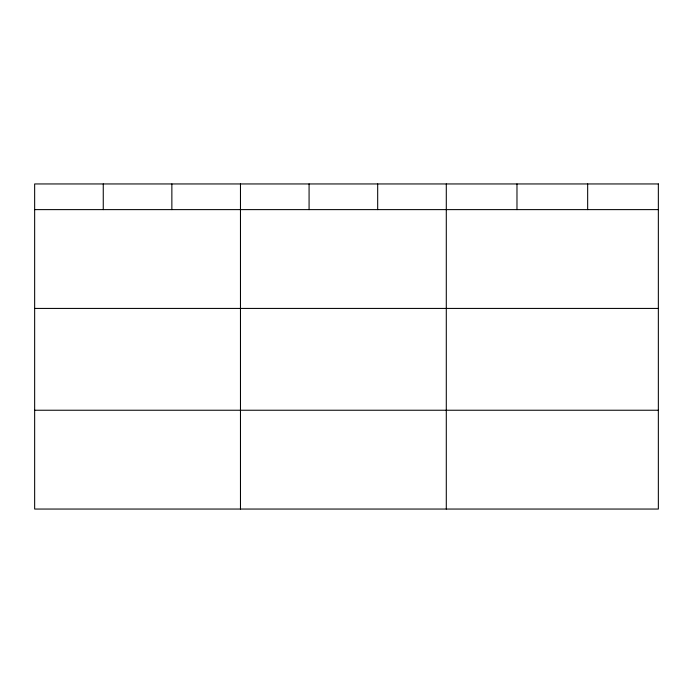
<?xml version="1.0" encoding="UTF-8"?>
<svg xmlns="http://www.w3.org/2000/svg" width="693" height="693" viewBox="0 0 693 693"><rect width="100%" height="100%" fill="white"/><g stroke="black" fill="none" stroke-linecap="round" stroke-linejoin="round"><path stroke-width="1.04" d="M34.65 209.615L658.35 209.615M34.65 308.428L658.35 308.428M34.65 410.239L658.35 410.239M587.664 183.948L587.664 209.615M516.978 183.948L516.978 209.615M446.292 183.948L446.292 509.052M377.685 183.948L377.685 209.615M309.078 183.948L309.078 209.615M240.471 183.948L240.471 509.052M171.864 183.948L171.864 209.615M103.257 183.948L103.257 209.615M658.35 183.948L34.65 183.948L34.65 509.052L658.35 509.052L658.35 183.948"/></g></svg>
